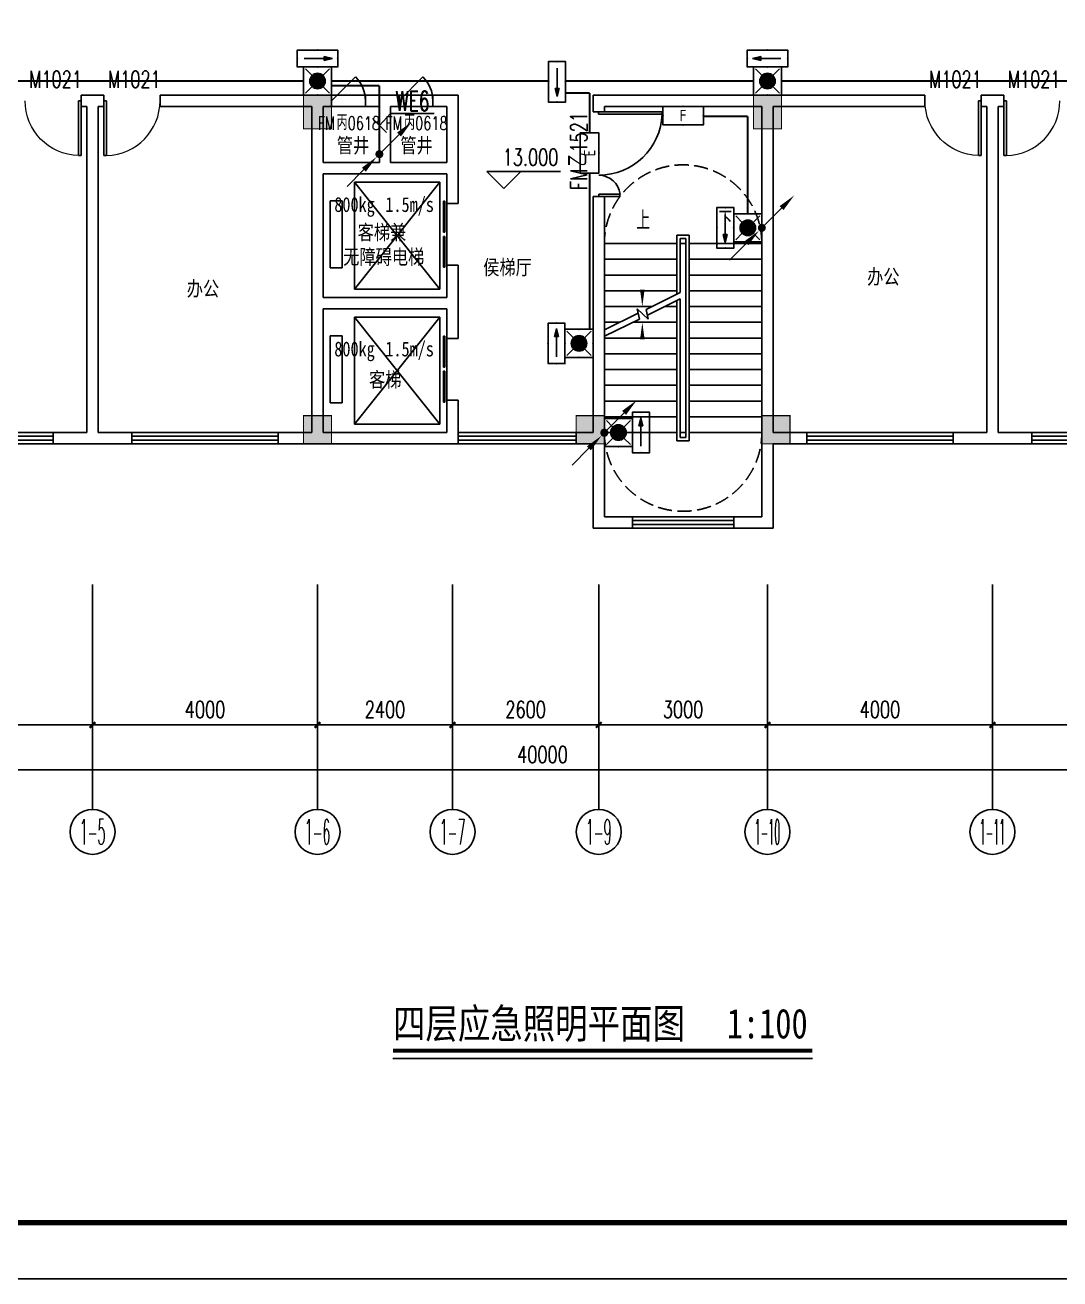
# Model space of a CAD drawing. Extents: x -6243262 to 3079315, y -2914302 to 172723.
# Drawn here: x -5650881 to -5632481, y -746029 to -723735 of the extents above; entities that cross this region are included whole.
import ezdxf
from ezdxf.enums import TextEntityAlignment as Align

# ---------------------------------------------------------------- set-up
doc = ezdxf.new("R2010")
doc.units = 0
doc.header["$LTSCALE"] = 1000
doc.linetypes.add('DASH', pattern=[0.35, 0.25, -0.1])
for name, color, linetype in [('0-柱网', 2, 'Continuous'), ('A-ANNO-IDEN', 3, 'Continuous'), ('A-DOOR', 141, 'Continuous'), ('A-FLOR-EVTR', 2, 'Continuous'), ('AXIS', 3, 'Continuous'), ('AXIS_TEXT', 7, 'Continuous'), ('DIM-应急', 3, 'Continuous'), ('DIM_ELEV', 3, 'Continuous'), ('DIM_SYMB', 3, 'Continuous'), ('DOOR_FIRE', 4, 'Continuous'), ('DOOR_FIRE_TEXT', 7, 'Continuous'), ('EQUIP-应急', 3, 'Continuous'), ('LWIRE', 4, 'Continuous'), ('PUB_TEXT', 7, 'Continuous'), ('PUB_TITLE', 4, 'Continuous'), ('STAIR', 2, 'Continuous'), ('WALL', 9, 'Continuous'), ('WINDOW', 4, 'Continuous'), ('WINDOW_TEXT', 7, 'Continuous'), ('WIRE-应急', 1, 'DASH')]:
    doc.layers.add(name, color=color, linetype=linetype)
doc.styles.add('-宋体', font='', dxfattribs={"width": 0.8})
doc.styles.add('_TCH_AXIS', font='COMPLEX', dxfattribs={"bigfont": 'GBCBIG'})
doc.styles.add('_TCH_DIM', font='SIMPLEX', dxfattribs={"bigfont": 'GBCBIG'})
doc.styles.add('_TCH_DIM_T3', font='SIMPLEX', dxfattribs={"width": 0.705882, "bigfont": 'GBCBIG'})
doc.styles.add('_TCH_WINDOW', font='SIMPLEX', dxfattribs={"height": 3.5, "bigfont": 'GBCBIG'})
doc.styles.add('_TEL_ATTDEF', font='gbenor', dxfattribs={"bigfont": 'gbcbig'})
doc.styles.add('_TEL_DIM', font='SIMPLEX', dxfattribs={"width": 0.8, "height": 3.5, "bigfont": 'HZTXT'})
doc.styles.add('COMPLEX', font='COMPLEX')
doc.styles.get("Standard").update_dxf_attribs({"font": 'gbenor.shx', "bigfont": 'gbcbig.shx'})
doc.styles.get('-宋体').set_extended_font_data('SimSun')
doc.dimstyles.new('_TCH_ARCH&&100', dxfattribs={"dimtxt": 297.5, "dimasz": 100, "dimexe": 250, "dimexo": 300, "dimgap": 126.25, "dimtad": 1, "dimdec": 0, "dimzin": 0, "dimdsep": 46, "dimtxsty": '_TCH_DIM_T3', "dimblk": 'ARCHTICK', "dimcen": 0.09, "dimclrt": 7, "dimazin": 2, "dimtfac": 1, "dimtdec": 0, "dimtix": 1, "dimtmove": 2, "dimatfit": 3, "dimfxl": 0, "dimtolj": 1, "dimtzin": 0, "dimarcsym": 0})

# ---------------------------------------------------------------- blocks, each defined once
blk = doc.blocks.new('1#柱网')
at = {"layer": '0-柱网'}
for points in [[(509855, 85967), (509855, 85367), (510355, 85367), (510355, 85967)], [(517855, 85967), (517855, 85367), (518355, 85367), (518355, 85967)], [(509855, 80267), (509855, 79767), (510355, 79767), (510355, 80267)], [(514705, 80267), (514705, 79767), (515205, 79767), (515205, 80267)], [(518005, 80267), (518005, 79767), (518505, 79767), (518505, 80267)]]:
    blk.add_hatch(color=0, dxfattribs=at).paths.add_polyline_path(points)
at = {"layer": '0-柱网', "color": 0, "const_width": 20}
for points in [[(509855, 85967), (509855, 85367), (510355, 85367), (510355, 85967), (509855, 85967)], [(517855, 85967), (517855, 85367), (518355, 85367), (518355, 85967), (517855, 85967)], [(509855, 80267), (509855, 79767), (510355, 79767), (510355, 80267), (509855, 80267)], [(514705, 80267), (514705, 79767), (515205, 79767), (515205, 80267), (514705, 80267)], [(518005, 80267), (518005, 79767), (518505, 79767), (518505, 80267), (518005, 80267)]]:
    blk.add_lwpolyline(points, dxfattribs=at)
blk = doc.blocks.new('$WINLIB2D$00000001')
at = {"color": 0}
for points in [[(-0.5, 0.5), (-0.5, -0.5)], [(-0.5, 0.5), (0.5, 0.5)], [(0.5, -0.5), (0.5, 0.5)], [(0.5, 0.1667), (-0.5, 0.1667)], [(0.5, -0.1667), (-0.5, -0.1667)], [(-0.5, -0.5), (0.5, -0.5)]]:
    blk.add_lwpolyline(points, dxfattribs=at)
blk = doc.blocks.new('$DorLib2D$00000001')
at = {"color": 0}
for p, q in [((0.45, 0.975), (0.5, 0.975)), ((0.45, 0), (0.45, 0.975)), ((0.5, 0), (0.5, 0.975)), ((0.5, 0), (0.45, 0))]:
    blk.add_line(p, q, dxfattribs=at)
at = {"color": 0, "lineweight": 13}
blk.add_arc((0.475, 0), 0.975, 91.4693, 180, dxfattribs=at)
blk = doc.blocks.new('$DORLIB2D$00000127')
at = {"color": 0}
for points in [[(-0.533, 0.795), (-0.533, 0.69)], [(-0.033, 0.795), (-0.533, 0.795)], [(-0.033, 0.69), (-0.533, 0.69)], [(-0.033, 0.795), (-0.033, 0.69)], [(0.533, 0.795), (0.033, 0.795)], [(0.033, 0.795), (0.033, 0.69)], [(0.533, 0.69), (0.033, 0.69)], [(0.533, 0.795), (0.533, 0.69)], [(0.5, 0.5), (-0.5, 0.5)]]:
    blk.add_lwpolyline(points, dxfattribs=at)
blk = doc.blocks.new('$DorLib2D$00000114')
at = {"color": 0}
blk.add_line((0.5, 0), (-0.207, 0.707), dxfattribs=at)
blk.add_arc((0.5, 0), 1, 135, 180, dxfattribs=at)
blk = doc.blocks.new('$DorLib2D$00000225')
at = {"color": 0}
for p, q in [((0.475, -0.001), (0.475, 0.752)), ((0.475, 0.752), (0.5, 0.752)), ((0.5, -0.001), (0.5, 0.752)), ((-0.5, 0), (-0.5, 0.252)), ((-0.475, 0.252), (-0.5, 0.252)), ((-0.475, 0), (-0.475, 0.252)), ((-0.475, 0), (-0.5, 0)), ((0.475, -0.001), (0.5, -0.001))]:
    blk.add_line(p, q, dxfattribs=at)
for centre, radius, start, end in [((0.505, -0.002), 0.755, 92.2493, 179.7238), ((-0.501, 0.003), 0.251, 359.7899, 84.0974)]:
    blk.add_arc(centre, radius, start, end, dxfattribs=at)
blk = doc.blocks.new('_ArchTick')
at = {"color": 0, "linetype": 'ByBlock', "const_width": 0.4}
blk.add_lwpolyline([(-0.5, -0.5), (0.5, 0.5)], dxfattribs=at)
blk = doc.blocks.new('*D153')
at = {"layer": 'AXIS', "color": 0, "lineweight": -2, "transparency": 16777216}
for p, q in [((1475895, -788352), (1475895, -791602)), ((1515895, -788352), (1515895, -791602)), ((1475895, -791352), (1515895, -791352))]:
    blk.add_line(p, q, dxfattribs=at)
at = {"layer": 'Defpoints', "color": 0, "transparency": 16777216}
for p in [(1475895, -788052), (1515895, -788052), (1515895, -791352)]:
    blk.add_point(p, dxfattribs=at)
at = {"layer": 'AXIS', "color": 0, "lineweight": -2, "transparency": 16777216, "xscale": 100, "yscale": 100, "zscale": 100, "rotation": 180}
blk.add_blockref('_ArchTick', (1475895, -791352), dxfattribs=at)
at = {"layer": 'AXIS', "color": 0, "lineweight": -2, "transparency": 16777216, "xscale": 100, "yscale": 100, "zscale": 100}
blk.add_blockref('_ArchTick', (1515895, -791352), dxfattribs=at)
at = {"layer": 'AXIS', "color": 7, "transparency": 16777216, "insert": (1495895, -791077), "char_height": 297.5, "attachment_point": 5, "style": '_TCH_DIM_T3'}
blk.add_mtext('\\A1;40000', dxfattribs=at)
blk = doc.blocks.new('*D156')
at = {"layer": 'AXIS', "color": 0, "lineweight": -2, "transparency": 16777216}
for p, q in [((1503895, -788352), (1503895, -790802)), ((1507895, -788352), (1507895, -790802)), ((1503895, -790552), (1507895, -790552))]:
    blk.add_line(p, q, dxfattribs=at)
at = {"layer": 'Defpoints', "color": 0, "transparency": 16777216}
for p in [(1503895, -788052), (1507895, -788052), (1507895, -790552)]:
    blk.add_point(p, dxfattribs=at)
at = {"layer": 'AXIS', "color": 0, "lineweight": -2, "transparency": 16777216, "xscale": 100, "yscale": 100, "zscale": 100, "rotation": 180}
blk.add_blockref('_ArchTick', (1503895, -790552), dxfattribs=at)
at = {"layer": 'AXIS', "color": 0, "lineweight": -2, "transparency": 16777216, "xscale": 100, "yscale": 100, "zscale": 100}
blk.add_blockref('_ArchTick', (1507895, -790552), dxfattribs=at)
at = {"layer": 'AXIS', "color": 7, "transparency": 16777216, "insert": (1505895, -790277), "char_height": 297.5, "attachment_point": 5, "style": '_TCH_DIM_T3'}
blk.add_mtext('\\A1;4000', dxfattribs=at)
blk = doc.blocks.new('*D157')
at = {"layer": 'AXIS', "color": 0, "lineweight": -2, "transparency": 16777216}
for p, q in [((1499895, -788352), (1499895, -790802)), ((1503895, -788352), (1503895, -790802)), ((1499895, -790552), (1503895, -790552))]:
    blk.add_line(p, q, dxfattribs=at)
at = {"layer": 'Defpoints', "color": 0, "transparency": 16777216}
for p in [(1499895, -788052), (1503895, -788052), (1503895, -790552)]:
    blk.add_point(p, dxfattribs=at)
at = {"layer": 'AXIS', "color": 0, "lineweight": -2, "transparency": 16777216, "xscale": 100, "yscale": 100, "zscale": 100, "rotation": 180}
blk.add_blockref('_ArchTick', (1499895, -790552), dxfattribs=at)
at = {"layer": 'AXIS', "color": 0, "lineweight": -2, "transparency": 16777216, "xscale": 100, "yscale": 100, "zscale": 100}
blk.add_blockref('_ArchTick', (1503895, -790552), dxfattribs=at)
at = {"layer": 'AXIS', "color": 7, "transparency": 16777216, "insert": (1501895, -790277), "char_height": 297.5, "attachment_point": 5, "style": '_TCH_DIM_T3'}
blk.add_mtext('\\A1;4000', dxfattribs=at)
blk = doc.blocks.new('*D158')
at = {"layer": 'AXIS', "color": 0, "lineweight": -2, "transparency": 16777216}
for p, q in [((1496895, -788352), (1496895, -790802)), ((1499895, -788352), (1499895, -790802)), ((1496895, -790552), (1499895, -790552))]:
    blk.add_line(p, q, dxfattribs=at)
at = {"layer": 'Defpoints', "color": 0, "transparency": 16777216}
for p in [(1496895, -788052), (1499895, -788052), (1499895, -790552)]:
    blk.add_point(p, dxfattribs=at)
at = {"layer": 'AXIS', "color": 0, "lineweight": -2, "transparency": 16777216, "xscale": 100, "yscale": 100, "zscale": 100, "rotation": 180}
blk.add_blockref('_ArchTick', (1496895, -790552), dxfattribs=at)
at = {"layer": 'AXIS', "color": 0, "lineweight": -2, "transparency": 16777216, "xscale": 100, "yscale": 100, "zscale": 100}
blk.add_blockref('_ArchTick', (1499895, -790552), dxfattribs=at)
at = {"layer": 'AXIS', "color": 7, "transparency": 16777216, "insert": (1498395, -790277), "char_height": 297.5, "attachment_point": 5, "style": '_TCH_DIM_T3'}
blk.add_mtext('\\A1;3000', dxfattribs=at)
blk = doc.blocks.new('*D159')
at = {"layer": 'AXIS', "color": 0, "lineweight": -2, "transparency": 16777216}
for p, q in [((1494295, -788352), (1494295, -790802)), ((1496895, -788352), (1496895, -790802)), ((1494295, -790552), (1496895, -790552))]:
    blk.add_line(p, q, dxfattribs=at)
at = {"layer": 'Defpoints', "color": 0, "transparency": 16777216}
for p in [(1494295, -788052), (1496895, -788052), (1496895, -790552)]:
    blk.add_point(p, dxfattribs=at)
at = {"layer": 'AXIS', "color": 0, "lineweight": -2, "transparency": 16777216, "xscale": 100, "yscale": 100, "zscale": 100, "rotation": 180}
blk.add_blockref('_ArchTick', (1494295, -790552), dxfattribs=at)
at = {"layer": 'AXIS', "color": 0, "lineweight": -2, "transparency": 16777216, "xscale": 100, "yscale": 100, "zscale": 100}
blk.add_blockref('_ArchTick', (1496895, -790552), dxfattribs=at)
at = {"layer": 'AXIS', "color": 7, "transparency": 16777216, "insert": (1495595, -790277), "char_height": 297.5, "attachment_point": 5, "style": '_TCH_DIM_T3'}
blk.add_mtext('\\A1;2600', dxfattribs=at)
blk = doc.blocks.new('*D160')
at = {"layer": 'AXIS', "color": 0, "lineweight": -2, "transparency": 16777216}
for p, q in [((1491895, -788352), (1491895, -790802)), ((1494295, -788352), (1494295, -790802)), ((1491895, -790552), (1494295, -790552))]:
    blk.add_line(p, q, dxfattribs=at)
at = {"layer": 'Defpoints', "color": 0, "transparency": 16777216}
for p in [(1491895, -788052), (1494295, -788052), (1494295, -790552)]:
    blk.add_point(p, dxfattribs=at)
at = {"layer": 'AXIS', "color": 0, "lineweight": -2, "transparency": 16777216, "xscale": 100, "yscale": 100, "zscale": 100, "rotation": 180}
blk.add_blockref('_ArchTick', (1491895, -790552), dxfattribs=at)
at = {"layer": 'AXIS', "color": 0, "lineweight": -2, "transparency": 16777216, "xscale": 100, "yscale": 100, "zscale": 100}
blk.add_blockref('_ArchTick', (1494295, -790552), dxfattribs=at)
at = {"layer": 'AXIS', "color": 7, "transparency": 16777216, "insert": (1493095, -790277), "char_height": 297.5, "attachment_point": 5, "style": '_TCH_DIM_T3'}
blk.add_mtext('\\A1;2400', dxfattribs=at)
blk = doc.blocks.new('*D161')
at = {"layer": 'AXIS', "color": 0, "lineweight": -2, "transparency": 16777216}
for p, q in [((1487895, -788352), (1487895, -790802)), ((1491895, -788352), (1491895, -790802)), ((1487895, -790552), (1491895, -790552))]:
    blk.add_line(p, q, dxfattribs=at)
at = {"layer": 'Defpoints', "color": 0, "transparency": 16777216}
for p in [(1487895, -788052), (1491895, -788052), (1491895, -790552)]:
    blk.add_point(p, dxfattribs=at)
at = {"layer": 'AXIS', "color": 0, "lineweight": -2, "transparency": 16777216, "xscale": 100, "yscale": 100, "zscale": 100, "rotation": 180}
blk.add_blockref('_ArchTick', (1487895, -790552), dxfattribs=at)
at = {"layer": 'AXIS', "color": 0, "lineweight": -2, "transparency": 16777216, "xscale": 100, "yscale": 100, "zscale": 100}
blk.add_blockref('_ArchTick', (1491895, -790552), dxfattribs=at)
at = {"layer": 'AXIS', "color": 7, "transparency": 16777216, "insert": (1489895, -790277), "char_height": 297.5, "attachment_point": 5, "style": '_TCH_DIM_T3'}
blk.add_mtext('\\A1;4000', dxfattribs=at)
blk = doc.blocks.new('*D162')
at = {"layer": 'AXIS', "color": 0, "lineweight": -2, "transparency": 16777216}
for p, q in [((1483895, -788352), (1483895, -790802)), ((1487895, -788352), (1487895, -790802)), ((1483895, -790552), (1487895, -790552))]:
    blk.add_line(p, q, dxfattribs=at)
at = {"layer": 'Defpoints', "color": 0, "transparency": 16777216}
for p in [(1483895, -788052), (1487895, -788052), (1487895, -790552)]:
    blk.add_point(p, dxfattribs=at)
at = {"layer": 'AXIS', "color": 0, "lineweight": -2, "transparency": 16777216, "xscale": 100, "yscale": 100, "zscale": 100, "rotation": 180}
blk.add_blockref('_ArchTick', (1483895, -790552), dxfattribs=at)
at = {"layer": 'AXIS', "color": 0, "lineweight": -2, "transparency": 16777216, "xscale": 100, "yscale": 100, "zscale": 100}
blk.add_blockref('_ArchTick', (1487895, -790552), dxfattribs=at)
at = {"layer": 'AXIS', "color": 7, "transparency": 16777216, "insert": (1485895, -790277), "char_height": 297.5, "attachment_point": 5, "style": '_TCH_DIM_T3'}
blk.add_mtext('\\A1;4000', dxfattribs=at)
blk = doc.blocks.new('_AXISO')
at = {"color": 0}
blk.add_circle((0, 0), 0.5, dxfattribs=at)
at = {"layer": 'AXIS_TEXT', "color": 0, "style": 'COMPLEX', "width": 1.041667}
blk.add_attdef('A', text='', height=0.56, dxfattribs=at).set_placement((-0.25, -0.28), (0.25, -0.28), align=Align.FIT)
blk = doc.blocks.new('$TelecSys$00000079')
for p, q in [((0.7, 0.7), (0, 0)), ((0.104, 0.104), (0.104, 0.104)), ((-0.104, -0.104), (-0.104, -0.104))]:
    blk.add_line(p, q)
at = {"const_width": 0.142}
blk.add_lwpolyline([(-0.071, 0, 1), (0.071, 0, 1)], format="xyb", close=True, dxfattribs=at)
blk.add_solid([(0.63, 0.77), (0.77, 0.63), (1.15, 1.15)])
at = {"width": 0.8, "flags": 9}
blk.add_attdef('A', (0, 0), '', height=0.00002, dxfattribs=at)
blk = doc.blocks.new('$equip$00002604')
blk.add_hatch(color=256).paths.add_polyline_path([(0.275, 0.5, 1), (-0.274, 0.5, 1)])
for p, q in [((-0.429, 0.929), (-0.194, 0.694)), ((0.194, 0.694), (0.429, 0.929)), ((-0.429, 0.071), (-0.194, 0.306)), ((0.194, 0.306), (0.429, 0.071))]:
    blk.add_line(p, q)
at = {"const_width": 0.04}
blk.add_lwpolyline([(-0.5, 1), (-0.5, 0), (0.5, 0), (0.5, 1), (-0.5, 1), (-0.5, 0)], dxfattribs=at)
blk.add_lwpolyline([(-0.5, 1), (-0.5, 0), (0.5, 0), (0.5, 1)], close=True)
blk.add_circle((0, 0.5), 0.275)
for p in [(0, 1), (-0.5, 0.5), (0.5, 0.5), (0, 0)]:
    blk.add_point(p)
at = {"color": 7, "style": '_TEL_DIM', "flags": 1}
blk.add_attdef('A', text='', height=0.000025, dxfattribs=at).set_placement((0, 0), align=Align.MIDDLE_CENTER)
blk = doc.blocks.new('$equip$00002541')
blk.add_hatch(color=256).paths.add_polyline_path([(-0.24, 0.372), (-0.528, 0.3), (-0.24, 0.228)])
for p, q in [((-0.72, 0.6), (-0.72, 0)), ((0.72, 0.6), (-0.72, 0.6)), ((0.72, 0), (0.72, 0.6)), ((-0.72, 0), (0.72, 0)), ((-0.24, 0.372), (-0.528, 0.3)), ((-0.528, 0.3), (-0.24, 0.228)), ((-0.24, 0.372), (-0.24, 0.228))]:
    blk.add_line(p, q)
at = {"color": 7}
blk.add_line((-0.48, 0.3), (0.48, 0.3), dxfattribs=at)
at = {"const_width": 0.04}
blk.add_lwpolyline([(-0.72, 0.6), (-0.72, 0), (0.72, 0), (0.72, 0.6), (-0.72, 0.6), (-0.72, 0)], dxfattribs=at)
for p in [(0, 0.6), (-0.72, 0.3), (0, 0), (0.72, 0.3)]:
    blk.add_point(p)
at = {"color": 7, "style": '_TEL_DIM', "flags": 1}
blk.add_attdef('A', text='', height=0.00002, dxfattribs=at).set_placement((0, 0), align=Align.MIDDLE_CENTER)
blk = doc.blocks.new('$equip$00002540')
blk.add_hatch(color=256).paths.add_polyline_path([(0.24, 0.372), (0.24, 0.228), (0.528, 0.3)])
for p, q in [((-0.72, 0.6), (-0.72, 0)), ((0.72, 0.6), (-0.72, 0.6)), ((0.72, 0), (0.72, 0.6)), ((-0.72, 0), (0.72, 0)), ((0.24, 0.372), (0.24, 0.228)), ((0.528, 0.3), (0.24, 0.372)), ((0.24, 0.228), (0.528, 0.3))]:
    blk.add_line(p, q)
at = {"color": 7}
blk.add_line((-0.48, 0.3), (0.48, 0.3), dxfattribs=at)
at = {"const_width": 0.04}
blk.add_lwpolyline([(-0.72, 0.6), (-0.72, 0), (0.72, 0), (0.72, 0.6), (-0.72, 0.6), (-0.72, 0)], dxfattribs=at)
for p in [(0, 0.6), (-0.72, 0.3), (0, 0), (0.72, 0.3)]:
    blk.add_point(p)
at = {"color": 7, "style": '_TEL_DIM', "flags": 1}
blk.add_attdef('A', text='', height=0.00002, dxfattribs=at).set_placement((0, 0), align=Align.MIDDLE_CENTER)
blk = doc.blocks.new('$equip$00002534')
for p, q in [((-0.72, 0.66), (-0.72, 0)), ((0.72, 0.66), (-0.72, 0.66)), ((0.72, 0), (0.72, 0.66)), ((-0.72, 0), (0.72, 0))]:
    blk.add_line(p, q)
at = {"const_width": 0.04}
blk.add_lwpolyline([(-0.72, 0.66), (-0.72, 0), (0.72, 0), (0.72, 0.66), (-0.72, 0.66), (-0.72, 0)], dxfattribs=at)
for p in [(0, 0.66), (-0.72, 0.33), (0, 0), (0.72, 0.33)]:
    blk.add_point(p)
at = {"color": 7, "style": '_TEL_DIM'}
blk.add_attdef('$TEXT$', text='', height=0.4, dxfattribs=at).set_placement((0, 0.33), align=Align.MIDDLE_CENTER)
at = {"color": 7, "style": '_TEL_DIM', "flags": 1}
blk.add_attdef('A', text='', height=0.00002, dxfattribs=at).set_placement((0, 0), align=Align.MIDDLE_CENTER)
blk = doc.blocks.new('$TelecSys$00000081')
for p, q in [((0.104, 0.104), (0.104, 0.104)), ((-0.104, -0.104), (-0.104, -0.104)), ((-1.15, -1.15), (-0.55, -0.55))]:
    blk.add_line(p, q)
at = {"const_width": 0.142}
blk.add_lwpolyline([(0.071, 0, 1), (-0.071, 0, 1)], format="xyb", close=True, dxfattribs=at)
blk.add_solid([(-0.62, -0.48), (-0.48, -0.62), (-0.1, -0.1)])
at = {"width": 0.8, "flags": 9}
blk.add_attdef('A', (0, 0), '', height=0.00002, rotation=180, dxfattribs=at)
blk = doc.blocks.new('$equip$00003179')
for p, q in [((0.72, 0.66), (-0.72, 0.66)), ((-0.72, 0.66), (-0.72, 0)), ((0.72, 0), (0.72, 0.66)), ((-0.72, 0), (0.72, 0))]:
    blk.add_line(p, q)
at = {"const_width": 0.04}
blk.add_lwpolyline([(-0.72, 0.66), (-0.72, 0), (0.72, 0), (0.72, 0.66), (-0.72, 0.66), (-0.72, 0)], dxfattribs=at)
for p in [(0, 0.66), (-0.72, 0.33), (0, 0), (0.72, 0.33)]:
    blk.add_point(p)
at = {"color": 7, "style": '_TEL_DIM'}
blk.add_attdef('$TEXT$', text='', height=0.4, dxfattribs=at).set_placement((0, 0.33), align=Align.MIDDLE_CENTER)
at = {"color": 7, "style": '_TEL_DIM', "flags": 1}
for tag in ['A', 'REMARK']:
    blk.add_attdef(tag, text='', height=0.00002, dxfattribs=at).set_placement((0, 0), align=Align.MIDDLE_CENTER)
blk = doc.blocks.new('44')
at = {"color": 8, "linetype": 'DASH'}
for centre, start, end in [((1498395.1, -781992.2), 359.99993, 180.00007), ((1498395.1, -785352.2), 179.99993, 0.00007)]:
    blk.add_arc(centre, 1400, start, end, dxfattribs=at)
at = {"layer": 'A-FLOR-EVTR', "color": 8, "ltscale": 0.5}
for p, q in [((1494070.1, -780902.2), (1492550.1, -780902.2)), ((1492550.1, -780902.2), (1492550.1, -782802.2)), ((1492550.1, -782802.2), (1494070.1, -780902.2)), ((1494070.1, -782802.2), (1492550.1, -780902.2)), ((1494070.1, -782802.2), (1494070.1, -780902.2)), ((1492335.1, -781232.2), (1492120.1, -781232.2)), ((1492120.1, -781232.2), (1492120.1, -782422.2)), ((1492335.1, -782422.2), (1492335.1, -781232.2)), ((1492120.1, -782422.2), (1492335.1, -782422.2)), ((1492550.1, -782802.2), (1494070.1, -782802.2)), ((1494070.1, -783302.2), (1492550.1, -783302.2)), ((1492550.1, -783302.2), (1492550.1, -785202.2)), ((1492550.1, -785202.2), (1494070.1, -783302.2)), ((1494070.1, -785202.2), (1492550.1, -783302.2)), ((1494070.1, -785202.2), (1494070.1, -783302.2)), ((1492335.1, -783632.2), (1492120.1, -783632.2)), ((1492120.1, -783632.2), (1492120.1, -784822.2)), ((1492335.1, -784822.2), (1492335.1, -783632.2)), ((1492120.1, -784822.2), (1492335.1, -784822.2)), ((1492550.1, -785202.2), (1494070.1, -785202.2))]:
    blk.add_line(p, q, dxfattribs=at)
at = {"layer": 'AXIS', "color": 8}
for p, q in [((1487895.1, -788052.2), (1487895.1, -792052.2)), ((1491895.1, -788052.2), (1491895.1, -792052.2)), ((1494295.1, -788052.2), (1494295.1, -792052.2)), ((1496895.1, -788052.2), (1496895.1, -792052.2)), ((1499895.1, -788052.2), (1499895.1, -792052.2)), ((1503895.1, -788052.2), (1503895.1, -792052.2))]:
    blk.add_line(p, q, dxfattribs=at)
at = {"layer": 'DIM_ELEV', "color": 8}
for p, q in [((1495207.5, -781010.6), (1494907.5, -780710.6)), ((1494907.5, -780710.6), (1496217.3, -780710.6)), ((1495207.5, -781010.6), (1495507.5, -780710.6))]:
    blk.add_line(p, q, dxfattribs=at)
at = {"layer": 'DIM_SYMB', "color": 8}
for points in [[(1497670.1, -781852.2, 0, 0, 0), (1497670.1, -783112.2, 0, 80, 0), (1497670.1, -782812.2, 0, 0, 0)], [(1499120.1, -781852.2, 0, 0, 0), (1499120.1, -786102.2, 0, 0, 0), (1497670.1, -786102.2, 0, 0, 0), (1497670.1, -783392.2, 0, 80, 0), (1497670.1, -783692.2, 0, 0, 0)]]:
    blk.add_lwpolyline(points, format="xyseb", dxfattribs=at)
at = {"layer": 'STAIR', "color": 8}
for p, q in [((1498505.1, -781842.2), (1498285.1, -781842.2)), ((1498285.1, -781842.2), (1498285.1, -782893.9)), ((1498505.1, -785502.2), (1498505.1, -781842.2)), ((1496995.1, -781992.2), (1496995.1, -783528.5)), ((1498285.1, -781992.2), (1496995.1, -781992.2)), ((1498445.1, -781902.2), (1498345.1, -781902.2)), ((1498345.1, -781902.2), (1498345.1, -782864.4)), ((1498345.1, -781992.2), (1498345.1, -782864.4)), ((1498345.1, -781992.2), (1498445.1, -781992.2)), ((1498445.1, -785442.2), (1498445.1, -781902.2)), ((1498445.1, -785352.2), (1498445.1, -781992.2)), ((1498505.1, -781992.2), (1499795.1, -781992.2)), ((1499795.1, -785352.2), (1499795.1, -781992.2)), ((1498285.1, -782272.2), (1496995.1, -782272.2)), ((1498505.1, -782272.2), (1499795.1, -782272.2)), ((1498285.1, -782552.2), (1496995.1, -782552.2)), ((1498505.1, -782552.2), (1499795.1, -782552.2)), ((1498285.1, -782832.2), (1496995.1, -782832.2)), ((1498345.1, -782864.4), (1497740.7, -783161.8)), ((1498505.1, -782832.2), (1499795.1, -782832.2)), ((1497841.4, -783112.2), (1496995.1, -783112.2)), ((1497775.3, -783336.8), (1497581.2, -783150.6)), ((1497581.2, -783150.6), (1497617.5, -783333.8)), ((1497740.7, -783161.8), (1497775.3, -783336.8)), ((1498345.1, -782975.9), (1497760.8, -783263.3)), ((1498285.1, -783112.2), (1498068, -783112.2)), ((1498285.1, -783005.4), (1498285.1, -785502.2)), ((1498345.1, -782975.9), (1498345.1, -785352.2)), ((1498345.1, -782975.9), (1498345.1, -785442.2)), ((1498505.1, -783112.2), (1499795.1, -783112.2)), ((1497597.4, -783232.3), (1496995.1, -783528.5)), ((1497617.5, -783333.8), (1496995.1, -783640)), ((1497272.3, -783392.2), (1496995.1, -783392.2)), ((1498285.1, -783392.2), (1497498.8, -783392.2)), ((1498505.1, -783392.2), (1499795.1, -783392.2)), ((1496995.1, -783640), (1496995.1, -785352.2)), ((1498285.1, -783672.2), (1496995.1, -783672.2)), ((1498505.1, -783672.2), (1499795.1, -783672.2)), ((1498285.1, -783952.2), (1496995.1, -783952.2)), ((1498505.1, -783952.2), (1499795.1, -783952.2)), ((1498285.1, -784232.2), (1496995.1, -784232.2)), ((1498505.1, -784232.2), (1499795.1, -784232.2)), ((1498285.1, -784512.2), (1496995.1, -784512.2)), ((1498505.1, -784512.2), (1499795.1, -784512.2)), ((1498285.1, -784792.2), (1496995.1, -784792.2)), ((1498505.1, -784792.2), (1499795.1, -784792.2)), ((1498285.1, -785072.2), (1496995.1, -785072.2)), ((1498505.1, -785072.2), (1499795.1, -785072.2)), ((1498285.1, -785352.2), (1496995.1, -785352.2)), ((1496995.1, -785352.2), (1496995.1, -786852.2)), ((1498285.1, -785352.2), (1496995.1, -785352.2)), ((1498445.1, -785352.2), (1498345.1, -785352.2)), ((1498505.1, -785352.2), (1499795.1, -785352.2)), ((1499795.1, -785352.2), (1498505.1, -785352.2)), ((1499795.1, -786852.2), (1499795.1, -785352.2)), ((1498285.1, -785502.2), (1498505.1, -785502.2)), ((1498345.1, -785442.2), (1498445.1, -785442.2)), ((1496995.1, -786852.2), (1499795.1, -786852.2))]:
    blk.add_line(p, q, dxfattribs=at)
at = {"layer": 'WALL', "color": 8}
for p, q in [((1487895.1, -779352.2), (1487695.1, -779352.2)), ((1487695.1, -779352.2), (1487695.1, -779552.2)), ((1488095.1, -779352.2), (1487895.1, -779352.2)), ((1488095.1, -779552.2), (1488095.1, -779352.2)), ((1491895.1, -779352.2), (1489095.1, -779352.2)), ((1489095.1, -779352.2), (1489095.1, -779552.2)), ((1492145.1, -779352.2), (1491895.1, -779352.2)), ((1492145.1, -779552.2), (1492145.1, -779352.2)), ((1493095.1, -779352.2), (1492745.1, -779352.2)), ((1492745.1, -779352.2), (1492745.1, -779552.2)), ((1493345.1, -779352.2), (1493095.1, -779352.2)), ((1493345.1, -779552.2), (1493345.1, -779352.2)), ((1494395.1, -779352.2), (1493945.1, -779352.2)), ((1493945.1, -779352.2), (1493945.1, -779552.2)), ((1494395.1, -780652.2), (1494395.1, -779352.2)), ((1499895.1, -779352.2), (1496795.1, -779352.2)), ((1496795.1, -779352.2), (1496795.1, -779652.2)), ((1502695.1, -779352.2), (1499895.1, -779352.2)), ((1502695.1, -779552.2), (1502695.1, -779352.2)), ((1503895.1, -779352.2), (1503695.1, -779352.2)), ((1503695.1, -779352.2), (1503695.1, -779552.2)), ((1504095.1, -779352.2), (1503895.1, -779352.2)), ((1504095.1, -779552.2), (1504095.1, -779352.2)), ((1487695.1, -779552.2), (1487795.1, -779552.2)), ((1487795.1, -785352.2), (1487795.1, -779552.2)), ((1487995.1, -785352.2), (1487995.1, -779552.2)), ((1487995.1, -779552.2), (1488095.1, -779552.2)), ((1489095.1, -779552.2), (1491795.1, -779552.2)), ((1491795.1, -780652.2), (1491795.1, -779552.2)), ((1491995.1, -780552.2), (1491995.1, -779552.2)), ((1491995.1, -779552.2), (1492145.1, -779552.2)), ((1492745.1, -779552.2), (1492995.1, -779552.2)), ((1492995.1, -780552.2), (1492995.1, -779552.2)), ((1493195.1, -779552.2), (1493345.1, -779552.2)), ((1493195.1, -780552.2), (1493195.1, -779552.2)), ((1493945.1, -779552.2), (1494195.1, -779552.2)), ((1494195.1, -780552.2), (1494195.1, -779552.2)), ((1499795.1, -779552.2), (1496995.1, -779552.2)), ((1496995.1, -779652.2), (1496995.1, -779552.2)), ((1499795.1, -785452.2), (1499795.1, -779552.2)), ((1499995.1, -779552.2), (1502695.1, -779552.2)), ((1499995.1, -785352.2), (1499995.1, -779552.2)), ((1503695.1, -779552.2), (1503795.1, -779552.2)), ((1503795.1, -785352.2), (1503795.1, -779552.2)), ((1503995.1, -785352.2), (1503995.1, -779552.2)), ((1503995.1, -779552.2), (1504095.1, -779552.2)), ((1496795.1, -779652.2), (1496995.1, -779652.2)), ((1491795.1, -783052.2), (1491795.1, -780652.2)), ((1492995.1, -780552.2), (1491995.1, -780552.2)), ((1494195.1, -780552.2), (1493195.1, -780552.2)), ((1494395.1, -781277.2), (1494395.1, -780652.2)), ((1491995.1, -782952.2), (1491995.1, -780752.2)), ((1493095.1, -780752.2), (1491995.1, -780752.2)), ((1494195.1, -780752.2), (1493095.1, -780752.2)), ((1494195.1, -780752.2), (1494195.1, -781277.2)), ((1496995.1, -781152.2), (1496795.1, -781152.2)), ((1496795.1, -781152.2), (1496795.1, -785352.2)), ((1496995.1, -785452.2), (1496995.1, -781152.2)), ((1494195.1, -781277.2), (1494395.1, -781277.2)), ((1494395.1, -782377.2), (1494195.1, -782377.2)), ((1494195.1, -782377.2), (1494195.1, -782952.2)), ((1494395.1, -783052.2), (1494395.1, -782377.2)), ((1494195.1, -782952.2), (1491995.1, -782952.2)), ((1491795.1, -785352.2), (1491795.1, -783052.2)), ((1491995.1, -785352.2), (1491995.1, -783152.2)), ((1494195.1, -783152.2), (1491995.1, -783152.2)), ((1494195.1, -783152.2), (1494195.1, -783677.2)), ((1494395.1, -783677.2), (1494395.1, -783052.2)), ((1494195.1, -783677.2), (1494395.1, -783677.2)), ((1494395.1, -784777.2), (1494195.1, -784777.2)), ((1494195.1, -784777.2), (1494195.1, -785352.2)), ((1494395.1, -785352.2), (1494395.1, -784777.2)), ((1487795.1, -785352.2), (1487195.1, -785352.2)), ((1487195.1, -785352.2), (1487195.1, -785552.2)), ((1488595.1, -785352.2), (1487995.1, -785352.2)), ((1488595.1, -785552.2), (1488595.1, -785352.2)), ((1491795.1, -785352.2), (1491195.1, -785352.2)), ((1491195.1, -785352.2), (1491195.1, -785552.2)), ((1494195.1, -785352.2), (1491995.1, -785352.2)), ((1494395.1, -785552.2), (1494395.1, -785352.2)), ((1496795.1, -785352.2), (1496495.1, -785352.2)), ((1496495.1, -785352.2), (1496495.1, -785552.2)), ((1500595.1, -785352.2), (1499995.1, -785352.2)), ((1500595.1, -785552.2), (1500595.1, -785352.2)), ((1503795.1, -785352.2), (1503195.1, -785352.2)), ((1503195.1, -785352.2), (1503195.1, -785552.2)), ((1504595.1, -785352.2), (1503995.1, -785352.2)), ((1504595.1, -785552.2), (1504595.1, -785352.2)), ((1487195.1, -785552.2), (1487895.1, -785552.2)), ((1487895.1, -785552.2), (1488595.1, -785552.2)), ((1491195.1, -785552.2), (1491895.1, -785552.2)), ((1494295.1, -785552.2), (1491895.1, -785552.2)), ((1494295.1, -785552.2), (1494395.1, -785552.2)), ((1496495.1, -785552.2), (1496795.1, -785552.2)), ((1496795.1, -787052.2), (1496795.1, -785552.2)), ((1496995.1, -786852.2), (1496995.1, -785452.2)), ((1499795.1, -786852.2), (1499795.1, -785452.2)), ((1499995.1, -785552.2), (1500595.1, -785552.2)), ((1499995.1, -787052.2), (1499995.1, -785552.2)), ((1503195.1, -785552.2), (1503895.1, -785552.2)), ((1503895.1, -785552.2), (1504595.1, -785552.2)), ((1497495.1, -786852.2), (1496995.1, -786852.2)), ((1497495.1, -787052.2), (1497495.1, -786852.2)), ((1499795.1, -786852.2), (1499295.1, -786852.2)), ((1499295.1, -786852.2), (1499295.1, -787052.2)), ((1496795.1, -787052.2), (1497495.1, -787052.2)), ((1499295.1, -787052.2), (1499995.1, -787052.2))]:
    blk.add_line(p, q, dxfattribs=at)
at = {"layer": 'WINDOW', "color": 8}
for p, q in [((1492745.1, -779352.2), (1492145.1, -779352.2)), ((1493945.1, -779352.2), (1493345.1, -779352.2)), ((1492745.1, -779552.2), (1492145.1, -779552.2)), ((1493945.1, -779552.2), (1493345.1, -779552.2))]:
    blk.add_line(p, q, dxfattribs=at)
at = {"layer": '0-柱网', "color": 8}
blk.add_blockref('1#柱网', (981790.1, -865319.4), dxfattribs=at)
at = {"layer": 'A-DOOR', "color": 8, "xscale": 1100, "yscale": 200, "zscale": 200, "rotation": 90}
for p in [(1494295.1, -781827.2), (1494295.1, -784227.2)]:
    blk.add_blockref('$DORLIB2D$00000127', p, dxfattribs=at)
at = {"layer": 'AXIS', "color": 8}
ref = blk.add_blockref('_AXISO', (1487895.1, -792452.2), dxfattribs=dict(at, xscale=800, yscale=800, zscale=800))
ref.add_attrib('A', '1-5', dxfattribs={"layer": 'AXIS_TEXT', "color": 8, "height": 452.55, "style": '_TCH_AXIS', "width": 0.381818}).set_placement((1487668.8, -792678.5), (1488121.4, -792678.5), align=Align.FIT)
ref = blk.add_blockref('_AXISO', (1491895.1, -792452.2), dxfattribs=dict(at, xscale=800, yscale=800, zscale=800))
ref.add_attrib('A', '1-6', dxfattribs={"layer": 'AXIS_TEXT', "color": 8, "height": 452.55, "style": '_TCH_AXIS', "width": 0.381818}).set_placement((1491668.8, -792678.5), (1492121.4, -792678.5), align=Align.FIT)
ref = blk.add_blockref('_AXISO', (1494295.1, -792452.2), dxfattribs=dict(at, xscale=800, yscale=800, zscale=800))
ref.add_attrib('A', '1-7', dxfattribs={"layer": 'AXIS_TEXT', "color": 8, "height": 452.55, "style": '_TCH_AXIS', "width": 0.381818}).set_placement((1494068.8, -792678.5), (1494521.4, -792678.5), align=Align.FIT)
ref = blk.add_blockref('_AXISO', (1496895.1, -792452.2), dxfattribs=dict(at, xscale=800, yscale=800, zscale=800))
ref.add_attrib('A', '1-9', dxfattribs={"layer": 'AXIS_TEXT', "color": 8, "height": 452.55, "style": '_TCH_AXIS', "width": 0.381818}).set_placement((1496668.8, -792678.5), (1497121.4, -792678.5), align=Align.FIT)
ref = blk.add_blockref('_AXISO', (1499895.1, -792452.2), dxfattribs=dict(at, xscale=800, yscale=800, zscale=800))
ref.add_attrib('A', '1-10', dxfattribs={"layer": 'AXIS_TEXT', "color": 8, "height": 452.55, "style": '_TCH_AXIS', "width": 0.3}).set_placement((1499668.8, -792678.5), (1500121.4, -792678.5), align=Align.FIT)
ref = blk.add_blockref('_AXISO', (1503895.1, -792452.2), dxfattribs=dict(at, xscale=800, yscale=800, zscale=800))
ref.add_attrib('A', '1-11', dxfattribs={"layer": 'AXIS_TEXT', "color": 8, "height": 452.55, "style": '_TCH_AXIS', "width": 0.323077}).set_placement((1503668.8, -792678.5), (1504121.4, -792678.5), align=Align.FIT)
at = {"layer": 'DOOR_FIRE', "color": 8, "xscale": 1500, "yscale": -1500, "zscale": 200, "rotation": 90}
blk.add_blockref('$DorLib2D$00000225', (1496895.1, -780402.2), dxfattribs=at)
at = {"layer": 'WINDOW', "color": 8}
ref = blk.add_blockref('$DorLib2D$00000001', (1487195.1, -779452.2), dxfattribs=dict(at, xscale=-1000, yscale=1000, zscale=-1000, rotation=180))
ref.add_attrib('A', 'M1021', (1486770.1, -779221), dxfattribs={"layer": 'WINDOW_TEXT', "color": 8, "height": 297.5, "style": '_TCH_WINDOW', "width": 0.705882})
ref = blk.add_blockref('$DorLib2D$00000001', (1488595.1, -779452.2), dxfattribs=dict(at, xscale=1000, yscale=1000, zscale=1000, rotation=180))
ref.add_attrib('A', 'M1021', (1488170.1, -779221), dxfattribs={"layer": 'WINDOW_TEXT', "color": 8, "height": 297.5, "style": '_TCH_WINDOW', "width": 0.705882})
ref = blk.add_blockref('$DorLib2D$00000001', (1503195.1, -779452.2), dxfattribs=dict(at, xscale=-1000, yscale=1000, zscale=-1000, rotation=180))
ref.add_attrib('A', 'M1021', (1502770.1, -779221), dxfattribs={"layer": 'WINDOW_TEXT', "color": 8, "height": 297.5, "style": '_TCH_WINDOW', "width": 0.705882})
ref = blk.add_blockref('$DorLib2D$00000001', (1504595.1, -779452.2), dxfattribs=dict(at, xscale=1000, yscale=1000, zscale=1000, rotation=180))
ref.add_attrib('A', 'M1021', (1504170.1, -779221), dxfattribs={"layer": 'WINDOW_TEXT', "color": 8, "height": 297.5, "style": '_TCH_WINDOW', "width": 0.705882})
at = {"layer": 'WINDOW', "color": 8, "rotation": 180}
for name, p, xscale, yscale, zscale in [('$DorLib2D$00000114', (1492445.1, -779452.2), 600, -600, 600), ('$DorLib2D$00000114', (1493645.1, -779452.2), 600, -600, 600), ('$WINLIB2D$00000001', (1485895.1, -785452.2), -2600, -200, -2600), ('$WINLIB2D$00000001', (1489895.1, -785452.2), -2600, -200, -2600), ('$WINLIB2D$00000001', (1495445.1, -785452.2), -2099.999999992895, 200, -2099.999999992895), ('$WINLIB2D$00000001', (1501895.1, -785452.2), -2600, -200, -2600), ('$WINLIB2D$00000001', (1505895.1, -785452.2), -2600, 200, -2600), ('$WINLIB2D$00000001', (1498395.1, -786952.2), -1800, 200, -1800)]:
    blk.add_blockref(name, p, dxfattribs=dict(at, xscale=xscale, yscale=yscale, zscale=zscale))
at = {"layer": 'DIM_ELEV', "color": 7, "style": '_TCH_DIM', "width": 0.705882}
blk.add_text('13.000', height=297.5, dxfattribs=at).set_placement((1495187.3, -780605.6))
at = {"layer": 'DIM_SYMB', "color": 7, "style": '_TCH_DIM'}
for s, p in [('上', (1497565.9, -781747.2)), ('下', (1499025.2, -781747.2))]:
    blk.add_text(s, height=337.6, dxfattribs=at).set_placement(p)
at = {"layer": 'DOOR_FIRE_TEXT', "color": 8, "style": '_TCH_WINDOW', "width": 0.705882}
for s, p in [('1521', (1496690.2, -780374.3)), ('FM', (1496690.2, -781040.1))]:
    blk.add_text(s, height=297.5, rotation=90, dxfattribs=at).set_placement(p)
at = {"layer": 'DOOR_FIRE_TEXT', "color": 8, "style": '_TCH_WINDOW'}
blk.add_text('乙', height=337.6, rotation=90, dxfattribs=at).set_placement((1496690.2, -780620.1))
at = {"layer": 'PUB_TEXT', "color": 8, "style": '-宋体', "width": 0.8}
for s, p in [('管井', (1492236.9, -780378.9)), ('管井', (1493366, -780378.9)), ('800kg', (1492193.5, -781429.9)), ('1.5m/s', (1493100.9, -781429.9)), ('客梯兼', (1492608.2, -781923.8)), ('无障碍电梯', (1492350.9, -782361.1)), ('侯梯厅', (1494840.6, -782546.7)), ('办公', (1501667.3, -782713.5)), ('办公', (1489569.5, -782926.1)), ('800kg', (1492193.5, -783997.9)), ('1.5m/s', (1493100.9, -783997.9)), ('客梯', (1492810.3, -784544.1))]:
    blk.add_text(s, height=264.35, dxfattribs=at).set_placement(p)
at = {"layer": 'WINDOW_TEXT', "color": 8, "style": '_TCH_WINDOW', "width": 0.705882}
for s, p in [('FM', (1491898.8, -779972.1)), ('0618', (1492431.4, -779972.1)), ('FM', (1493098.8, -779972.1)), ('0618', (1493631.4, -779972.1))]:
    blk.add_text(s, height=238, dxfattribs=at).set_placement(p)
at = {"layer": 'WINDOW_TEXT', "color": 8, "style": '_TCH_WINDOW'}
for p in [(1492234.8, -779972.1), (1493434.8, -779972.1)]:
    blk.add_text('丙', height=270.1, dxfattribs=at).set_placement(p)
at = {"layer": 'AXIS', "color": 8}
for p1, p2, distance, picture, middle in [((1475895.1, -788052.2), (1515895.1, -788052.2), -3300, '*D153', (1495895.1, -791077.2)), ((1483895.1, -788052.2), (1487895.1, -788052.2), -2500, '*D162', (1485895.1, -790277.2)), ((1487895.1, -788052.2), (1491895.1, -788052.2), -2500, '*D161', (1489895.1, -790277.2)), ((1491895.1, -788052.2), (1494295.1, -788052.2), -2500, '*D160', (1493095.1, -790277.2)), ((1494295.1, -788052.2), (1496895.1, -788052.2), -2500, '*D159', (1495595.1, -790277.2)), ((1496895.1, -788052.2), (1499895.1, -788052.2), -2500, '*D158', (1498395.1, -790277.2)), ((1499895.1, -788052.2), (1503895.1, -788052.2), -2500, '*D157', (1501895.1, -790277.2)), ((1503895.1, -788052.2), (1507895.1, -788052.2), -2500, '*D156', (1505895.1, -790277.2))]:
    dim = blk.add_aligned_dim(p1=p1, p2=p2, distance=distance, dimstyle='_TCH_ARCH&&100', dxfattribs=at)
    dim.commit()
    dim.dimension.update_dxf_attribs({"geometry": picture, "text_midpoint": middle})

msp = doc.modelspace()

# ---------------------------------------------------------------- linework, layer by layer
at = {"layer": 'A-ANNO-IDEN', "const_width": 70}
msp.add_lwpolyline([(-5644339.5, -741969.9), (-5636880.8, -741969.9)], dxfattribs=at)
at = {"layer": 'A-ANNO-IDEN'}
msp.add_lwpolyline([(-5644339.5, -742109.9), (-5636880.8, -742109.9)], dxfattribs=at)
at = {"layer": 'DIM-应急'}
msp.add_line((-5644457.5, -725645.1), (-5644705, -725397.6), dxfattribs=at)
for points in [[(-5644581.3, -725521.3), (-5644381.3, -725310.4)], [(-5644381.3, -725310.4), (-5643608.9, -725310.4)]]:
    msp.add_lwpolyline(points, dxfattribs=at)
at = {"layer": 'PUB_TITLE'}
msp.add_lwpolyline([(-5669213.8, -746029.4), (-5609813.8, -746029.4), (-5609813.8, -704029.4), (-5669213.8, -704029.4)], close=True, dxfattribs=at)
at = {"layer": 'PUB_TITLE', "const_width": 100}
msp.add_lwpolyline([(-5667713.8, -745029.4), (-5610813.8, -745029.4), (-5610813.8, -705029.4), (-5667713.8, -705029.4)], close=True, dxfattribs=at)
at = {"layer": 'WIRE-应急', "linetype": 'DASH', "const_width": 35}
for points in [[(-5653431.3, -724730.5), (-5645931.3, -724730.5)], [(-5645431.3, -724730.5), (-5641572.4, -724730.5)], [(-5641272.4, -724730.5), (-5637931.3, -724730.5)], [(-5637431.3, -724730.5), (-5629931.3, -724730.5)], [(-5645431.3, -724812.2), (-5644581.3, -724812.2)], [(-5644581.3, -726030.5), (-5644581.3, -724812.2)], [(-5641272.4, -724942.8), (-5640843.8, -724942.8)], [(-5640843.8, -725649.9), (-5640843.8, -724942.8)], [(-5638821.3, -725360.6), (-5638031.3, -725360.6)], [(-5638031.3, -727090.5), (-5638031.3, -725360.6)], [(-5640843.8, -729144.7), (-5640843.8, -726369.9)]]:
    msp.add_lwpolyline(points, dxfattribs=at)

# ---------------------------------------------------------------- block references
msp.add_blockref('44', (-7137576.4, 54371.7))
at = {"layer": 'EQUIP-应急', "xscale": 500, "yscale": 500, "zscale": 500}
for name, p in [('$equip$00002540', (-5645681.3, -724480.5)), ('$equip$00002541', (-5637681.3, -724480.5)), ('$equip$00002604', (-5645681.3, -724980.5)), ('$equip$00002604', (-5637681.3, -724980.5))]:
    msp.add_blockref(name, p, dxfattribs=at)
for name, p, rotation in [('$equip$00002541', (-5641272.4, -724744.1), 90), ('$equip$00002541', (-5638281.3, -727340.5), 90), ('$equip$00002604', (-5637781.3, -727340.5), 90), ('$equip$00002540', (-5641281.3, -729394.7), 90), ('$equip$00002604', (-5640781.3, -729394.7), 90), ('$equip$00002604', (-5640581.3, -730980.5), 270), ('$equip$00002541', (-5640081.3, -730980.5), 270)]:
    msp.add_blockref(name, p, dxfattribs=dict(at, rotation=rotation))
at = {"layer": 'EQUIP-应急'}
ref = msp.add_blockref('$equip$00003179', (-5639181.3, -725180.5), dxfattribs=dict(at, xscale=500, yscale=500, zscale=500, rotation=180))
ref.add_attrib('$TEXT$', 'F', dxfattribs={"layer": '0', "color": 7, "height": 200, "style": '_TEL_ATTDEF'}).set_placement((-5639181.3, -725345.5), align=Align.MIDDLE_CENTER)
ref = msp.add_blockref('$equip$00002534', (-5640678.8, -726009.9), dxfattribs=dict(at, xscale=500, yscale=500, zscale=500, rotation=90))
ref.add_attrib('$TEXT$', 'E', dxfattribs={"layer": '0', "color": 7, "height": 200, "rotation": 90, "style": '_TEL_ATTDEF'}).set_placement((-5640843.8, -726009.9), align=Align.MIDDLE_CENTER)
at = {"layer": 'LWIRE', "xscale": 500, "yscale": 500, "zscale": 500}
for name, p in [('$TelecSys$00000079', (-5644581.3, -726030.5)), ('$TelecSys$00000081', (-5644581.3, -726030.5)), ('$TelecSys$00000079', (-5637781.3, -727340.5)), ('$TelecSys$00000081', (-5637781.3, -727340.5)), ('$TelecSys$00000079', (-5640581.3, -730980.5)), ('$TelecSys$00000081', (-5640581.3, -730986))]:
    msp.add_blockref(name, p, dxfattribs=at)

# ---------------------------------------------------------------- texts
at = {"layer": 'A-ANNO-IDEN', "color": 7, "style": '-宋体', "width": 0.8}
for s, p in [('四层应急照明平面图', (-5644339.5, -741753.1)), ('1:100', (-5638404.6, -741753.1))]:
    msp.add_text(s, height=528.69, dxfattribs=at).set_placement(p)
at = {"layer": 'DIM-应急', "color": 7, "style": '_TEL_DIM', "width": 0.64}
msp.add_text('WE6', height=350, dxfattribs=at).set_placement((-5644293.8, -725260.4))

doc.saveas('drawing.dxf')
